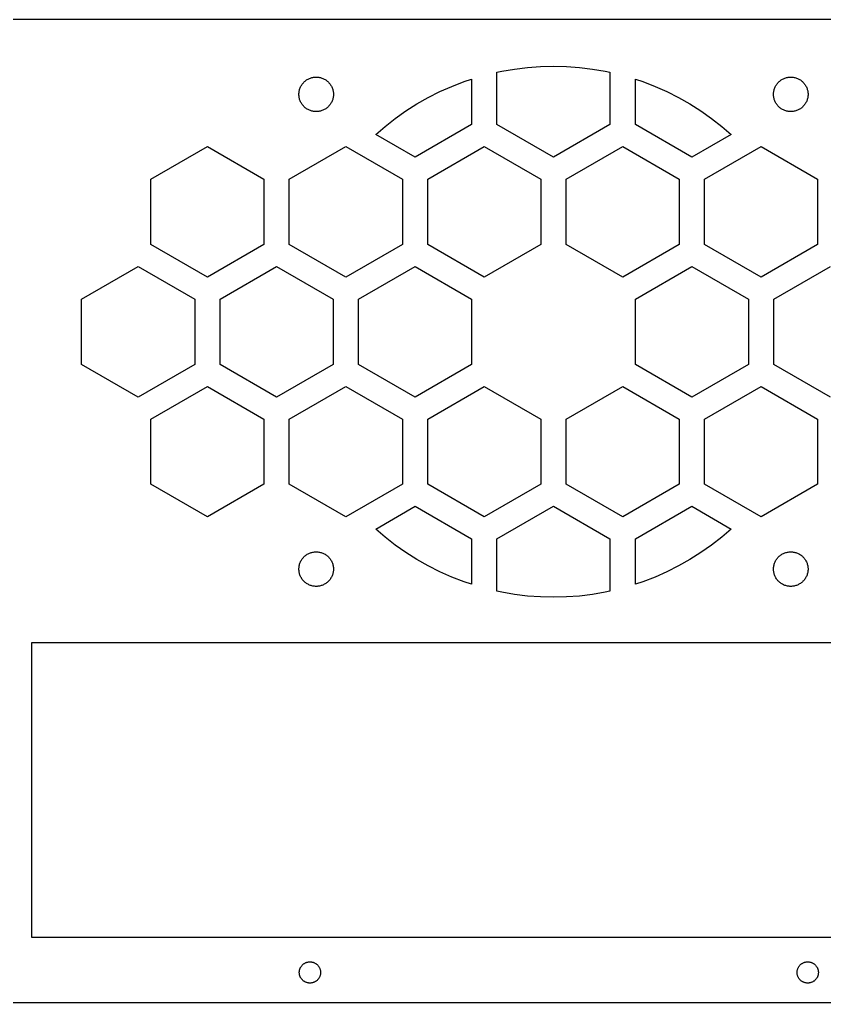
# Model space of a CAD drawing. Header units: metres. Extents: x 4 to 972, y 4 to 512.
# Drawn here: x 392.6 to 513.8, y 364 to 512 of the extents above; entities that cross this region are included whole.
import ezdxf

# ---------------------------------------------------------------- set-up
doc = ezdxf.new("R2010")
doc.units = ezdxf.units.M

msp = doc.modelspace()

# ---------------------------------------------------------------- linework, layer by layer
for p, q in [((642, 512), (334, 512)), ((467.131, 504.567), (469.079, 504.807)), ((469.079, 504.807), (471.037, 504.952)), ((471.037, 504.952), (473, 505)), ((473, 505), (474.963, 504.952)), ((474.963, 504.952), (476.921, 504.807)), ((476.921, 504.807), (478.869, 504.567)), ((436.374, 503.199), (436.495, 503.239)), ((436.495, 503.239), (436.618, 503.273)), ((436.618, 503.273), (436.743, 503.301)), ((436.743, 503.301), (436.868, 503.323)), ((436.868, 503.323), (436.995, 503.338)), ((436.995, 503.338), (437.122, 503.348)), ((437.122, 503.348), (437.25, 503.351)), ((437.25, 503.351), (437.378, 503.348)), ((437.378, 503.348), (437.505, 503.338)), ((437.505, 503.338), (437.632, 503.323)), ((437.632, 503.323), (437.757, 503.301)), ((437.757, 503.301), (437.882, 503.273)), ((437.882, 503.273), (438.005, 503.239)), ((438.005, 503.239), (438.126, 503.199)), ((464.485, 504.072), (465.196, 504.231)), ((464.485, 496.209), (464.485, 504.072)), ((465.196, 504.231), (467.131, 504.567)), ((478.869, 504.567), (480.804, 504.231)), ((480.804, 504.231), (481.515, 504.072)), ((481.515, 504.072), (481.515, 496.209)), ((507.874, 503.199), (507.995, 503.239)), ((507.995, 503.239), (508.118, 503.273)), ((508.118, 503.273), (508.243, 503.301)), ((508.243, 503.301), (508.368, 503.323)), ((508.368, 503.323), (508.495, 503.338)), ((508.495, 503.338), (508.622, 503.348)), ((508.622, 503.348), (508.75, 503.351)), ((508.75, 503.351), (508.878, 503.348)), ((508.878, 503.348), (509.005, 503.338)), ((509.005, 503.338), (509.132, 503.323)), ((509.132, 503.323), (509.257, 503.301)), ((509.257, 503.301), (509.382, 503.273)), ((509.382, 503.273), (509.505, 503.239)), ((509.505, 503.239), (509.626, 503.199)), ((434.801, 501.626), (434.847, 501.745)), ((434.847, 501.745), (434.899, 501.862)), ((434.899, 501.862), (434.956, 501.976)), ((434.956, 501.976), (435.019, 502.087)), ((435.019, 502.087), (435.088, 502.195)), ((435.088, 502.195), (435.161, 502.299)), ((435.161, 502.299), (435.24, 502.4)), ((435.24, 502.4), (435.323, 502.497)), ((435.323, 502.497), (435.411, 502.589)), ((435.411, 502.589), (435.503, 502.677)), ((435.503, 502.677), (435.6, 502.76)), ((435.6, 502.76), (435.701, 502.839)), ((435.701, 502.839), (435.805, 502.912)), ((435.805, 502.912), (435.913, 502.981)), ((435.913, 502.981), (436.024, 503.044)), ((436.024, 503.044), (436.138, 503.101)), ((436.138, 503.101), (436.255, 503.153)), ((436.255, 503.153), (436.374, 503.199)), ((438.126, 503.199), (438.245, 503.153)), ((438.245, 503.153), (438.362, 503.101)), ((438.362, 503.101), (438.476, 503.044)), ((438.476, 503.044), (438.587, 502.981)), ((438.587, 502.981), (438.695, 502.912)), ((438.695, 502.912), (438.799, 502.839)), ((438.799, 502.839), (438.9, 502.76)), ((438.9, 502.76), (438.997, 502.677)), ((438.997, 502.677), (439.089, 502.589)), ((439.089, 502.589), (439.177, 502.497)), ((439.177, 502.497), (439.26, 502.4)), ((439.26, 502.4), (439.339, 502.299)), ((439.339, 502.299), (439.412, 502.195)), ((439.412, 502.195), (439.481, 502.087)), ((439.481, 502.087), (439.544, 501.976)), ((439.544, 501.976), (439.601, 501.862)), ((439.601, 501.862), (439.653, 501.745)), ((439.653, 501.745), (439.699, 501.626)), ((455.898, 501.16), (457.693, 501.955)), ((457.693, 501.955), (459.524, 502.662)), ((459.524, 502.662), (460.658, 503.036)), ((460.658, 503.036), (460.658, 496.209)), ((485.342, 496.209), (485.342, 503.036)), ((485.342, 503.036), (486.476, 502.662)), ((486.476, 502.662), (488.307, 501.955)), ((488.307, 501.955), (490.102, 501.16)), ((506.301, 501.626), (506.347, 501.745)), ((506.347, 501.745), (506.399, 501.862)), ((506.399, 501.862), (506.456, 501.976)), ((506.456, 501.976), (506.519, 502.087)), ((506.519, 502.087), (506.588, 502.195)), ((506.588, 502.195), (506.661, 502.299)), ((506.661, 502.299), (506.74, 502.4)), ((506.74, 502.4), (506.823, 502.497)), ((506.823, 502.497), (506.911, 502.589)), ((506.911, 502.589), (507.003, 502.677)), ((507.003, 502.677), (507.1, 502.76)), ((507.1, 502.76), (507.201, 502.839)), ((507.201, 502.839), (507.305, 502.912)), ((507.305, 502.912), (507.413, 502.981)), ((507.413, 502.981), (507.524, 503.044)), ((507.524, 503.044), (507.638, 503.101)), ((507.638, 503.101), (507.755, 503.153)), ((507.755, 503.153), (507.874, 503.199)), ((509.626, 503.199), (509.745, 503.153)), ((509.745, 503.153), (509.862, 503.101)), ((509.862, 503.101), (509.976, 503.044)), ((509.976, 503.044), (510.087, 502.981)), ((510.087, 502.981), (510.195, 502.912)), ((510.195, 502.912), (510.299, 502.839)), ((510.299, 502.839), (510.4, 502.76)), ((510.4, 502.76), (510.497, 502.677)), ((510.497, 502.677), (510.589, 502.589)), ((510.589, 502.589), (510.677, 502.497)), ((510.677, 502.497), (510.76, 502.4)), ((510.76, 502.4), (510.839, 502.299)), ((510.839, 502.299), (510.912, 502.195)), ((510.912, 502.195), (510.981, 502.087)), ((510.981, 502.087), (511.044, 501.976)), ((511.044, 501.976), (511.101, 501.862)), ((511.101, 501.862), (511.153, 501.745)), ((511.153, 501.745), (511.199, 501.626)), ((434.649, 500.75), (434.652, 500.878)), ((434.652, 500.622), (434.649, 500.75)), ((434.652, 500.878), (434.662, 501.005)), ((434.662, 500.495), (434.652, 500.622)), ((434.662, 501.005), (434.677, 501.132)), ((434.677, 500.368), (434.662, 500.495)), ((434.677, 501.132), (434.699, 501.257)), ((434.699, 500.243), (434.677, 500.368)), ((434.699, 501.257), (434.727, 501.382)), ((434.727, 500.118), (434.699, 500.243)), ((434.727, 501.382), (434.761, 501.505)), ((434.761, 501.505), (434.801, 501.626)), ((439.699, 501.626), (439.739, 501.505)), ((439.739, 501.505), (439.773, 501.382)), ((439.773, 501.382), (439.801, 501.257)), ((439.801, 500.243), (439.773, 500.118)), ((439.801, 501.257), (439.823, 501.132)), ((439.823, 500.368), (439.801, 500.243)), ((439.823, 501.132), (439.838, 501.005)), ((439.838, 500.495), (439.823, 500.368)), ((439.838, 501.005), (439.848, 500.878)), ((439.848, 500.622), (439.838, 500.495)), ((439.848, 500.878), (439.851, 500.75)), ((439.851, 500.75), (439.848, 500.622)), ((452.436, 499.309), (454.144, 500.277)), ((454.144, 500.277), (455.898, 501.16)), ((490.102, 501.16), (491.856, 500.277)), ((491.856, 500.277), (493.564, 499.309)), ((506.149, 500.75), (506.152, 500.878)), ((506.152, 500.622), (506.149, 500.75)), ((506.152, 500.878), (506.162, 501.005)), ((506.162, 500.495), (506.152, 500.622)), ((506.162, 501.005), (506.177, 501.132)), ((506.177, 500.368), (506.162, 500.495)), ((506.177, 501.132), (506.199, 501.257)), ((506.199, 500.243), (506.177, 500.368)), ((506.199, 501.257), (506.227, 501.382)), ((506.227, 500.118), (506.199, 500.243)), ((506.227, 501.382), (506.261, 501.505)), ((506.261, 501.505), (506.301, 501.626)), ((511.199, 501.626), (511.239, 501.505)), ((511.239, 501.505), (511.273, 501.382)), ((511.273, 501.382), (511.301, 501.257)), ((511.301, 500.243), (511.273, 500.118)), ((511.301, 501.257), (511.323, 501.132)), ((511.323, 500.368), (511.301, 500.243)), ((511.323, 501.132), (511.338, 501.005)), ((511.338, 500.495), (511.323, 500.368)), ((511.338, 501.005), (511.348, 500.878)), ((511.348, 500.622), (511.338, 500.495)), ((511.348, 500.878), (511.351, 500.75)), ((511.351, 500.75), (511.348, 500.622)), ((434.761, 499.995), (434.727, 500.118)), ((434.801, 499.874), (434.761, 499.995)), ((434.847, 499.755), (434.801, 499.874)), ((434.899, 499.638), (434.847, 499.755)), ((434.956, 499.524), (434.899, 499.638)), ((435.019, 499.413), (434.956, 499.524)), ((435.088, 499.305), (435.019, 499.413)), ((435.161, 499.201), (435.088, 499.305)), ((435.24, 499.1), (435.161, 499.201)), ((435.323, 499.003), (435.24, 499.1)), ((435.411, 498.911), (435.323, 499.003)), ((435.503, 498.823), (435.411, 498.911)), ((435.6, 498.74), (435.503, 498.823)), ((438.997, 498.823), (438.9, 498.74)), ((439.089, 498.911), (438.997, 498.823)), ((439.177, 499.003), (439.089, 498.911)), ((439.26, 499.1), (439.177, 499.003)), ((439.339, 499.201), (439.26, 499.1)), ((439.412, 499.305), (439.339, 499.201)), ((439.481, 499.413), (439.412, 499.305)), ((439.544, 499.524), (439.481, 499.413)), ((439.601, 499.638), (439.544, 499.524)), ((439.653, 499.755), (439.601, 499.638)), ((439.699, 499.874), (439.653, 499.755)), ((439.739, 499.995), (439.699, 499.874)), ((439.773, 500.118), (439.739, 499.995)), ((450.777, 498.259), (452.436, 499.309)), ((493.564, 499.309), (495.223, 498.259)), ((506.261, 499.995), (506.227, 500.118)), ((506.301, 499.874), (506.261, 499.995)), ((506.347, 499.755), (506.301, 499.874)), ((506.399, 499.638), (506.347, 499.755)), ((506.456, 499.524), (506.399, 499.638)), ((506.519, 499.413), (506.456, 499.524)), ((506.588, 499.305), (506.519, 499.413)), ((506.661, 499.201), (506.588, 499.305)), ((506.74, 499.1), (506.661, 499.201)), ((506.823, 499.003), (506.74, 499.1)), ((506.911, 498.911), (506.823, 499.003)), ((507.003, 498.823), (506.911, 498.911)), ((507.1, 498.74), (507.003, 498.823)), ((510.497, 498.823), (510.4, 498.74)), ((510.589, 498.911), (510.497, 498.823)), ((510.677, 499.003), (510.589, 498.911)), ((510.76, 499.1), (510.677, 499.003)), ((510.839, 499.201), (510.76, 499.1)), ((510.912, 499.305), (510.839, 499.201)), ((510.981, 499.413), (510.912, 499.305)), ((511.044, 499.524), (510.981, 499.413)), ((511.101, 499.638), (511.044, 499.524)), ((511.153, 499.755), (511.101, 499.638)), ((511.199, 499.874), (511.153, 499.755)), ((511.239, 499.995), (511.199, 499.874)), ((511.273, 500.118), (511.239, 499.995)), ((435.701, 498.661), (435.6, 498.74)), ((435.805, 498.588), (435.701, 498.661)), ((435.913, 498.519), (435.805, 498.588)), ((436.024, 498.456), (435.913, 498.519)), ((436.138, 498.399), (436.024, 498.456)), ((436.255, 498.347), (436.138, 498.399)), ((436.374, 498.301), (436.255, 498.347)), ((436.495, 498.261), (436.374, 498.301)), ((436.618, 498.227), (436.495, 498.261)), ((436.743, 498.199), (436.618, 498.227)), ((436.868, 498.177), (436.743, 498.199)), ((436.995, 498.162), (436.868, 498.177)), ((437.122, 498.152), (436.995, 498.162)), ((437.25, 498.149), (437.122, 498.152)), ((437.378, 498.152), (437.25, 498.149)), ((437.505, 498.162), (437.378, 498.152)), ((437.632, 498.177), (437.505, 498.162)), ((437.757, 498.199), (437.632, 498.177)), ((437.882, 498.227), (437.757, 498.199)), ((438.005, 498.261), (437.882, 498.227)), ((438.126, 498.301), (438.005, 498.261)), ((438.245, 498.347), (438.126, 498.301)), ((438.362, 498.399), (438.245, 498.347)), ((438.476, 498.456), (438.362, 498.399)), ((438.587, 498.519), (438.476, 498.456)), ((438.695, 498.588), (438.587, 498.519)), ((438.799, 498.661), (438.695, 498.588)), ((438.9, 498.74), (438.799, 498.661)), ((449.172, 497.128), (450.777, 498.259)), ((495.223, 498.259), (496.828, 497.128)), ((507.201, 498.661), (507.1, 498.74)), ((507.305, 498.588), (507.201, 498.661)), ((507.413, 498.519), (507.305, 498.588)), ((507.524, 498.456), (507.413, 498.519)), ((507.638, 498.399), (507.524, 498.456)), ((507.755, 498.347), (507.638, 498.399)), ((507.874, 498.301), (507.755, 498.347)), ((507.995, 498.261), (507.874, 498.301)), ((508.118, 498.227), (507.995, 498.261)), ((508.243, 498.199), (508.118, 498.227)), ((508.368, 498.177), (508.243, 498.199)), ((508.495, 498.162), (508.368, 498.177)), ((508.622, 498.152), (508.495, 498.162)), ((508.75, 498.149), (508.622, 498.152)), ((508.878, 498.152), (508.75, 498.149)), ((509.005, 498.162), (508.878, 498.152)), ((509.132, 498.177), (509.005, 498.162)), ((509.257, 498.199), (509.132, 498.177)), ((509.382, 498.227), (509.257, 498.199)), ((509.505, 498.261), (509.382, 498.227)), ((509.626, 498.301), (509.505, 498.261)), ((509.745, 498.347), (509.626, 498.301)), ((509.862, 498.399), (509.745, 498.347)), ((509.976, 498.456), (509.862, 498.399)), ((510.087, 498.519), (509.976, 498.456)), ((510.195, 498.588), (510.087, 498.519)), ((510.299, 498.661), (510.195, 498.588)), ((510.4, 498.74), (510.299, 498.661)), ((446.222, 494.711), (447.624, 495.92)), ((447.624, 495.92), (449.172, 497.128)), ((460.658, 496.209), (452.143, 491.293)), ((473, 491.293), (464.485, 496.209)), ((481.515, 496.209), (473, 491.293)), ((493.857, 491.293), (485.342, 496.209)), ((496.828, 497.128), (498.376, 495.92)), ((498.376, 495.92), (499.778, 494.711)), ((452.143, 491.293), (446.222, 494.711)), ((499.778, 494.711), (493.857, 491.293)), ((412.343, 487.979), (420.858, 492.895)), ((420.858, 492.895), (429.373, 487.979)), ((433.2, 487.979), (441.715, 492.895)), ((441.715, 492.895), (450.23, 487.979)), ((454.057, 487.979), (462.572, 492.895)), ((462.572, 492.895), (471.087, 487.979)), ((474.913, 487.979), (483.428, 492.895)), ((483.428, 492.895), (491.943, 487.979)), ((495.77, 487.979), (504.285, 492.895)), ((504.285, 492.895), (512.8, 487.979)), ((412.343, 478.146), (412.343, 487.979)), ((429.373, 487.979), (429.373, 478.146)), ((433.2, 478.146), (433.2, 487.979)), ((450.23, 487.979), (450.23, 478.146)), ((454.057, 478.146), (454.057, 487.979)), ((471.087, 487.979), (471.087, 478.146)), ((474.913, 478.146), (474.913, 487.979)), ((491.943, 487.979), (491.943, 478.146)), ((495.77, 478.146), (495.77, 487.979)), ((512.8, 487.979), (512.8, 478.146)), ((420.858, 473.23), (412.343, 478.146)), ((429.373, 478.146), (420.858, 473.23)), ((441.715, 473.23), (433.2, 478.146)), ((450.23, 478.146), (441.715, 473.23)), ((462.572, 473.23), (454.057, 478.146)), ((471.087, 478.146), (462.572, 473.23)), ((483.428, 473.23), (474.913, 478.146)), ((491.943, 478.146), (483.428, 473.23)), ((504.285, 473.23), (495.77, 478.146)), ((512.8, 478.146), (504.285, 473.23)), ((401.915, 469.916), (410.43, 474.832)), ((410.43, 474.832), (418.945, 469.916)), ((422.771, 469.916), (431.286, 474.832)), ((431.286, 474.832), (439.801, 469.916)), ((443.628, 469.916), (452.143, 474.832)), ((452.143, 474.832), (460.658, 469.916)), ((485.342, 469.916), (493.857, 474.832)), ((493.857, 474.832), (502.372, 469.916)), ((506.199, 469.916), (514.714, 474.832)), ((401.915, 460.084), (401.915, 469.916)), ((418.945, 469.916), (418.945, 460.084)), ((422.771, 460.084), (422.771, 469.916)), ((439.801, 469.916), (439.801, 460.084)), ((443.628, 460.084), (443.628, 469.916)), ((460.658, 469.916), (460.658, 460.084)), ((485.342, 460.084), (485.342, 469.916)), ((502.372, 469.916), (502.372, 460.084)), ((506.199, 460.084), (506.199, 469.916)), ((410.43, 455.168), (401.915, 460.084)), ((418.945, 460.084), (410.43, 455.168)), ((431.286, 455.168), (422.771, 460.084)), ((439.801, 460.084), (431.286, 455.168)), ((452.143, 455.168), (443.628, 460.084)), ((460.658, 460.084), (452.143, 455.168)), ((493.857, 455.168), (485.342, 460.084)), ((502.372, 460.084), (493.857, 455.168)), ((514.714, 455.168), (506.199, 460.084)), ((412.343, 451.854), (420.858, 456.77)), ((420.858, 456.77), (429.373, 451.854)), ((433.2, 451.854), (441.715, 456.77)), ((441.715, 456.77), (450.23, 451.854)), ((454.057, 451.854), (462.572, 456.77)), ((462.572, 456.77), (471.087, 451.854)), ((474.913, 451.854), (483.428, 456.77)), ((483.428, 456.77), (491.943, 451.854)), ((495.77, 451.854), (504.285, 456.77)), ((504.285, 456.77), (512.8, 451.854)), ((412.343, 442.021), (412.343, 451.854)), ((429.373, 451.854), (429.373, 442.021)), ((433.2, 442.021), (433.2, 451.854)), ((450.23, 451.854), (450.23, 442.021)), ((454.057, 442.021), (454.057, 451.854)), ((471.087, 451.854), (471.087, 442.021)), ((474.913, 442.021), (474.913, 451.854)), ((491.943, 451.854), (491.943, 442.021)), ((495.77, 442.021), (495.77, 451.854)), ((512.8, 451.854), (512.8, 442.021)), ((420.858, 437.105), (412.343, 442.021)), ((429.373, 442.021), (420.858, 437.105)), ((441.715, 437.105), (433.2, 442.021)), ((450.23, 442.021), (441.715, 437.105)), ((462.572, 437.105), (454.057, 442.021)), ((471.087, 442.021), (462.572, 437.105)), ((483.428, 437.105), (474.913, 442.021)), ((491.943, 442.021), (483.428, 437.105)), ((504.285, 437.105), (495.77, 442.021)), ((512.8, 442.021), (504.285, 437.105)), ((446.222, 435.289), (452.143, 438.707)), ((452.143, 438.707), (460.658, 433.791)), ((464.485, 433.791), (473, 438.707)), ((473, 438.707), (481.515, 433.791)), ((485.342, 433.791), (493.857, 438.707)), ((493.857, 438.707), (499.778, 435.289)), ((447.624, 434.08), (446.222, 435.289)), ((499.778, 435.289), (498.376, 434.08)), ((449.172, 432.872), (447.624, 434.08)), ((460.658, 433.791), (460.658, 426.964)), ((464.485, 425.928), (464.485, 433.791)), ((481.515, 433.791), (481.515, 425.928)), ((485.342, 426.964), (485.342, 433.791)), ((498.376, 434.08), (496.828, 432.872)), ((450.777, 431.741), (449.172, 432.872)), ((496.828, 432.872), (495.223, 431.741)), ((435.019, 430.587), (435.088, 430.695)), ((435.088, 430.695), (435.161, 430.799)), ((435.161, 430.799), (435.24, 430.9)), ((435.24, 430.9), (435.323, 430.997)), ((435.323, 430.997), (435.411, 431.089)), ((435.411, 431.089), (435.503, 431.177)), ((435.503, 431.177), (435.6, 431.26)), ((435.6, 431.26), (435.701, 431.339)), ((435.701, 431.339), (435.805, 431.412)), ((435.805, 431.412), (435.913, 431.481)), ((435.913, 431.481), (436.024, 431.544)), ((436.024, 431.544), (436.138, 431.601)), ((436.138, 431.601), (436.255, 431.653)), ((436.255, 431.653), (436.374, 431.699)), ((436.374, 431.699), (436.495, 431.739)), ((436.495, 431.739), (436.618, 431.773)), ((436.618, 431.773), (436.743, 431.801)), ((436.743, 431.801), (436.868, 431.823)), ((436.868, 431.823), (436.995, 431.838)), ((436.995, 431.838), (437.122, 431.848)), ((437.122, 431.848), (437.25, 431.851)), ((437.25, 431.851), (437.378, 431.848)), ((437.378, 431.848), (437.505, 431.838)), ((437.505, 431.838), (437.632, 431.823)), ((437.632, 431.823), (437.757, 431.801)), ((437.757, 431.801), (437.882, 431.773)), ((437.882, 431.773), (438.005, 431.739)), ((438.005, 431.739), (438.126, 431.699)), ((438.126, 431.699), (438.245, 431.653)), ((438.245, 431.653), (438.362, 431.601)), ((438.362, 431.601), (438.476, 431.544)), ((438.476, 431.544), (438.587, 431.481)), ((438.587, 431.481), (438.695, 431.412)), ((438.695, 431.412), (438.799, 431.339)), ((438.799, 431.339), (438.9, 431.26)), ((438.9, 431.26), (438.997, 431.177)), ((438.997, 431.177), (439.089, 431.089)), ((439.089, 431.089), (439.177, 430.997)), ((439.177, 430.997), (439.26, 430.9)), ((439.26, 430.9), (439.339, 430.799)), ((439.339, 430.799), (439.412, 430.695)), ((439.412, 430.695), (439.481, 430.587)), ((452.436, 430.691), (450.777, 431.741)), ((454.144, 429.723), (452.436, 430.691)), ((493.564, 430.691), (491.856, 429.723)), ((495.223, 431.741), (493.564, 430.691)), ((506.519, 430.587), (506.588, 430.695)), ((506.588, 430.695), (506.661, 430.799)), ((506.661, 430.799), (506.74, 430.9)), ((506.74, 430.9), (506.823, 430.997)), ((506.823, 430.997), (506.911, 431.089)), ((506.911, 431.089), (507.003, 431.177)), ((507.003, 431.177), (507.1, 431.26)), ((507.1, 431.26), (507.201, 431.339)), ((507.201, 431.339), (507.305, 431.412)), ((507.305, 431.412), (507.413, 431.481)), ((507.413, 431.481), (507.524, 431.544)), ((507.524, 431.544), (507.638, 431.601)), ((507.638, 431.601), (507.755, 431.653)), ((507.755, 431.653), (507.874, 431.699)), ((507.874, 431.699), (507.995, 431.739)), ((507.995, 431.739), (508.118, 431.773)), ((508.118, 431.773), (508.243, 431.801)), ((508.243, 431.801), (508.368, 431.823)), ((508.368, 431.823), (508.495, 431.838)), ((508.495, 431.838), (508.622, 431.848)), ((508.622, 431.848), (508.75, 431.851)), ((508.75, 431.851), (508.878, 431.848)), ((508.878, 431.848), (509.005, 431.838)), ((509.005, 431.838), (509.132, 431.823)), ((509.132, 431.823), (509.257, 431.801)), ((509.257, 431.801), (509.382, 431.773)), ((509.382, 431.773), (509.505, 431.739)), ((509.505, 431.739), (509.626, 431.699)), ((509.626, 431.699), (509.745, 431.653)), ((509.745, 431.653), (509.862, 431.601)), ((509.862, 431.601), (509.976, 431.544)), ((509.976, 431.544), (510.087, 431.481)), ((510.087, 431.481), (510.195, 431.412)), ((510.195, 431.412), (510.299, 431.339)), ((510.299, 431.339), (510.4, 431.26)), ((510.4, 431.26), (510.497, 431.177)), ((510.497, 431.177), (510.589, 431.089)), ((510.589, 431.089), (510.677, 430.997)), ((510.677, 430.997), (510.76, 430.9)), ((510.76, 430.9), (510.839, 430.799)), ((510.839, 430.799), (510.912, 430.695)), ((510.912, 430.695), (510.981, 430.587)), ((434.649, 429.25), (434.652, 429.378)), ((434.652, 429.122), (434.649, 429.25)), ((434.652, 429.378), (434.662, 429.505)), ((434.662, 429.505), (434.677, 429.632)), ((434.677, 429.632), (434.699, 429.757)), ((434.699, 429.757), (434.727, 429.882)), ((434.727, 429.882), (434.761, 430.005)), ((434.761, 430.005), (434.801, 430.126)), ((434.801, 430.126), (434.847, 430.245)), ((434.847, 430.245), (434.899, 430.362)), ((434.899, 430.362), (434.956, 430.476)), ((434.956, 430.476), (435.019, 430.587)), ((439.481, 430.587), (439.544, 430.476)), ((439.544, 430.476), (439.601, 430.362)), ((439.601, 430.362), (439.653, 430.245)), ((439.653, 430.245), (439.699, 430.126)), ((439.699, 430.126), (439.739, 430.005)), ((439.739, 430.005), (439.773, 429.882)), ((439.773, 429.882), (439.801, 429.757)), ((439.801, 429.757), (439.823, 429.632)), ((439.823, 429.632), (439.838, 429.505)), ((439.838, 429.505), (439.848, 429.378)), ((439.848, 429.378), (439.851, 429.25)), ((439.851, 429.25), (439.848, 429.122)), ((455.898, 428.84), (454.144, 429.723)), ((491.856, 429.723), (490.102, 428.84)), ((506.149, 429.25), (506.152, 429.378)), ((506.152, 429.122), (506.149, 429.25)), ((506.152, 429.378), (506.162, 429.505)), ((506.162, 429.505), (506.177, 429.632)), ((506.177, 429.632), (506.199, 429.757)), ((506.199, 429.757), (506.227, 429.882)), ((506.227, 429.882), (506.261, 430.005)), ((506.261, 430.005), (506.301, 430.126)), ((506.301, 430.126), (506.347, 430.245)), ((506.347, 430.245), (506.399, 430.362)), ((506.399, 430.362), (506.456, 430.476)), ((506.456, 430.476), (506.519, 430.587)), ((510.981, 430.587), (511.044, 430.476)), ((511.044, 430.476), (511.101, 430.362)), ((511.101, 430.362), (511.153, 430.245)), ((511.153, 430.245), (511.199, 430.126)), ((511.199, 430.126), (511.239, 430.005)), ((511.239, 430.005), (511.273, 429.882)), ((511.273, 429.882), (511.301, 429.757)), ((511.301, 429.757), (511.323, 429.632)), ((511.323, 429.632), (511.338, 429.505)), ((511.338, 429.505), (511.348, 429.378)), ((511.348, 429.378), (511.351, 429.25)), ((511.351, 429.25), (511.348, 429.122)), ((434.662, 428.995), (434.652, 429.122)), ((434.677, 428.868), (434.662, 428.995)), ((434.699, 428.743), (434.677, 428.868)), ((434.727, 428.618), (434.699, 428.743)), ((434.761, 428.495), (434.727, 428.618)), ((434.801, 428.374), (434.761, 428.495)), ((434.847, 428.255), (434.801, 428.374)), ((434.899, 428.138), (434.847, 428.255)), ((434.956, 428.024), (434.899, 428.138)), ((435.019, 427.913), (434.956, 428.024)), ((435.088, 427.805), (435.019, 427.913)), ((435.161, 427.701), (435.088, 427.805)), ((439.412, 427.805), (439.339, 427.701)), ((439.481, 427.913), (439.412, 427.805)), ((439.544, 428.024), (439.481, 427.913)), ((439.601, 428.138), (439.544, 428.024)), ((439.653, 428.255), (439.601, 428.138)), ((439.699, 428.374), (439.653, 428.255)), ((439.739, 428.495), (439.699, 428.374)), ((439.773, 428.618), (439.739, 428.495)), ((439.801, 428.743), (439.773, 428.618)), ((439.823, 428.868), (439.801, 428.743)), ((439.838, 428.995), (439.823, 428.868)), ((439.848, 429.122), (439.838, 428.995)), ((457.693, 428.045), (455.898, 428.84)), ((459.524, 427.338), (457.693, 428.045)), ((488.307, 428.045), (486.476, 427.338)), ((490.102, 428.84), (488.307, 428.045)), ((506.162, 428.995), (506.152, 429.122)), ((506.177, 428.868), (506.162, 428.995)), ((506.199, 428.743), (506.177, 428.868)), ((506.227, 428.618), (506.199, 428.743)), ((506.261, 428.495), (506.227, 428.618)), ((506.301, 428.374), (506.261, 428.495)), ((506.347, 428.255), (506.301, 428.374)), ((506.399, 428.138), (506.347, 428.255)), ((506.456, 428.024), (506.399, 428.138)), ((506.519, 427.913), (506.456, 428.024)), ((506.588, 427.805), (506.519, 427.913)), ((506.661, 427.701), (506.588, 427.805)), ((510.912, 427.805), (510.839, 427.701)), ((510.981, 427.913), (510.912, 427.805)), ((511.044, 428.024), (510.981, 427.913)), ((511.101, 428.138), (511.044, 428.024)), ((511.153, 428.255), (511.101, 428.138)), ((511.199, 428.374), (511.153, 428.255)), ((511.239, 428.495), (511.199, 428.374)), ((511.273, 428.618), (511.239, 428.495)), ((511.301, 428.743), (511.273, 428.618)), ((511.323, 428.868), (511.301, 428.743)), ((511.338, 428.995), (511.323, 428.868)), ((511.348, 429.122), (511.338, 428.995)), ((435.24, 427.6), (435.161, 427.701)), ((435.323, 427.503), (435.24, 427.6)), ((435.411, 427.411), (435.323, 427.503)), ((435.503, 427.323), (435.411, 427.411)), ((435.6, 427.24), (435.503, 427.323)), ((435.701, 427.161), (435.6, 427.24)), ((435.805, 427.088), (435.701, 427.161)), ((435.913, 427.019), (435.805, 427.088)), ((436.024, 426.956), (435.913, 427.019)), ((436.138, 426.899), (436.024, 426.956)), ((436.255, 426.847), (436.138, 426.899)), ((436.374, 426.801), (436.255, 426.847)), ((436.495, 426.761), (436.374, 426.801)), ((436.618, 426.727), (436.495, 426.761)), ((436.743, 426.699), (436.618, 426.727)), ((436.868, 426.677), (436.743, 426.699)), ((436.995, 426.662), (436.868, 426.677)), ((437.122, 426.652), (436.995, 426.662)), ((437.25, 426.649), (437.122, 426.652)), ((437.378, 426.652), (437.25, 426.649)), ((437.505, 426.662), (437.378, 426.652)), ((437.632, 426.677), (437.505, 426.662)), ((437.757, 426.699), (437.632, 426.677)), ((437.882, 426.727), (437.757, 426.699)), ((438.005, 426.761), (437.882, 426.727)), ((438.126, 426.801), (438.005, 426.761)), ((438.245, 426.847), (438.126, 426.801)), ((438.362, 426.899), (438.245, 426.847)), ((438.476, 426.956), (438.362, 426.899)), ((438.587, 427.019), (438.476, 426.956)), ((438.695, 427.088), (438.587, 427.019)), ((438.799, 427.161), (438.695, 427.088)), ((438.9, 427.24), (438.799, 427.161)), ((438.997, 427.323), (438.9, 427.24)), ((439.089, 427.411), (438.997, 427.323)), ((439.177, 427.503), (439.089, 427.411)), ((439.26, 427.6), (439.177, 427.503)), ((439.339, 427.701), (439.26, 427.6)), ((460.658, 426.964), (459.524, 427.338)), ((486.476, 427.338), (485.342, 426.964)), ((506.74, 427.6), (506.661, 427.701)), ((506.823, 427.503), (506.74, 427.6)), ((506.911, 427.411), (506.823, 427.503)), ((507.003, 427.323), (506.911, 427.411)), ((507.1, 427.24), (507.003, 427.323)), ((507.201, 427.161), (507.1, 427.24)), ((507.305, 427.088), (507.201, 427.161)), ((507.413, 427.019), (507.305, 427.088)), ((507.524, 426.956), (507.413, 427.019)), ((507.638, 426.899), (507.524, 426.956)), ((507.755, 426.847), (507.638, 426.899)), ((507.874, 426.801), (507.755, 426.847)), ((507.995, 426.761), (507.874, 426.801)), ((508.118, 426.727), (507.995, 426.761)), ((508.243, 426.699), (508.118, 426.727)), ((508.368, 426.677), (508.243, 426.699)), ((508.495, 426.662), (508.368, 426.677)), ((508.622, 426.652), (508.495, 426.662)), ((508.75, 426.649), (508.622, 426.652)), ((508.878, 426.652), (508.75, 426.649)), ((509.005, 426.662), (508.878, 426.652)), ((509.132, 426.677), (509.005, 426.662)), ((509.257, 426.699), (509.132, 426.677)), ((509.382, 426.727), (509.257, 426.699)), ((509.505, 426.761), (509.382, 426.727)), ((509.626, 426.801), (509.505, 426.761)), ((509.745, 426.847), (509.626, 426.801)), ((509.862, 426.899), (509.745, 426.847)), ((509.976, 426.956), (509.862, 426.899)), ((510.087, 427.019), (509.976, 426.956)), ((510.195, 427.088), (510.087, 427.019)), ((510.299, 427.161), (510.195, 427.088)), ((510.4, 427.24), (510.299, 427.161)), ((510.497, 427.323), (510.4, 427.24)), ((510.589, 427.411), (510.497, 427.323)), ((510.677, 427.503), (510.589, 427.411)), ((510.76, 427.6), (510.677, 427.503)), ((510.839, 427.701), (510.76, 427.6)), ((465.196, 425.769), (464.485, 425.928)), ((467.131, 425.433), (465.196, 425.769)), ((469.079, 425.193), (467.131, 425.433)), ((471.037, 425.048), (469.079, 425.193)), ((473, 425), (471.037, 425.048)), ((474.963, 425.048), (473, 425)), ((476.921, 425.193), (474.963, 425.048)), ((478.869, 425.433), (476.921, 425.193)), ((480.804, 425.769), (478.869, 425.433)), ((481.515, 425.928), (480.804, 425.769)), ((394.432, 373.765), (394.432, 418.215)), ((394.432, 418.215), (553.182, 418.215)), ((553.182, 373.765), (394.432, 373.765)), ((435.694, 369.979), (435.767, 370.007)), ((435.767, 370.007), (435.842, 370.032)), ((435.842, 370.032), (435.918, 370.052)), ((435.918, 370.052), (435.994, 370.07)), ((435.994, 370.07), (436.072, 370.083)), ((436.072, 370.083), (436.15, 370.093)), ((436.15, 370.093), (436.228, 370.099)), ((436.228, 370.099), (436.307, 370.1)), ((436.307, 370.1), (436.385, 370.099)), ((436.385, 370.099), (436.463, 370.093)), ((436.463, 370.093), (436.541, 370.083)), ((436.541, 370.083), (436.619, 370.07)), ((436.619, 370.07), (436.695, 370.052)), ((436.695, 370.052), (436.771, 370.032)), ((436.771, 370.032), (436.846, 370.007)), ((436.846, 370.007), (436.919, 369.979)), ((510.694, 369.979), (510.767, 370.007)), ((510.767, 370.007), (510.842, 370.032)), ((510.842, 370.032), (510.918, 370.052)), ((510.918, 370.052), (510.994, 370.07)), ((510.994, 370.07), (511.072, 370.083)), ((511.072, 370.083), (511.15, 370.093)), ((511.15, 370.093), (511.228, 370.099)), ((511.228, 370.099), (511.307, 370.1)), ((511.307, 370.1), (511.385, 370.099)), ((511.385, 370.099), (511.463, 370.093)), ((511.463, 370.093), (511.541, 370.083)), ((511.541, 370.083), (511.619, 370.07)), ((511.619, 370.07), (511.695, 370.052)), ((511.695, 370.052), (511.771, 370.032)), ((511.771, 370.032), (511.846, 370.007)), ((511.846, 370.007), (511.919, 369.979)), ((434.706, 368.5), (434.708, 368.579)), ((434.708, 368.579), (434.714, 368.657)), ((434.714, 368.657), (434.723, 368.735)), ((434.723, 368.735), (434.737, 368.812)), ((434.737, 368.812), (434.754, 368.889)), ((434.754, 368.889), (434.775, 368.965)), ((434.775, 368.965), (434.8, 369.039)), ((434.8, 369.039), (434.828, 369.112)), ((434.828, 369.112), (434.86, 369.184)), ((434.86, 369.184), (434.895, 369.254)), ((434.895, 369.254), (434.934, 369.323)), ((434.934, 369.323), (434.976, 369.389)), ((434.976, 369.389), (435.021, 369.453)), ((435.021, 369.453), (435.069, 369.515)), ((435.069, 369.515), (435.121, 369.575)), ((435.121, 369.575), (435.175, 369.632)), ((435.175, 369.632), (435.232, 369.686)), ((435.232, 369.686), (435.291, 369.737)), ((435.291, 369.737), (435.353, 369.785)), ((435.353, 369.785), (435.417, 369.831)), ((435.417, 369.831), (435.484, 369.873)), ((435.484, 369.873), (435.552, 369.911)), ((435.552, 369.911), (435.622, 369.947)), ((435.622, 369.947), (435.694, 369.979)), ((436.919, 369.979), (436.991, 369.947)), ((436.991, 369.947), (437.061, 369.911)), ((437.061, 369.911), (437.129, 369.873)), ((437.129, 369.873), (437.196, 369.831)), ((437.196, 369.831), (437.26, 369.785)), ((437.26, 369.785), (437.322, 369.737)), ((437.322, 369.737), (437.381, 369.686)), ((437.381, 369.686), (437.438, 369.632)), ((437.438, 369.632), (437.492, 369.575)), ((437.492, 369.575), (437.544, 369.515)), ((437.544, 369.515), (437.592, 369.453)), ((437.592, 369.453), (437.637, 369.389)), ((437.637, 369.389), (437.679, 369.323)), ((437.679, 369.323), (437.718, 369.254)), ((437.718, 369.254), (437.753, 369.184)), ((437.753, 369.184), (437.785, 369.112)), ((437.785, 369.112), (437.813, 369.039)), ((437.813, 369.039), (437.838, 368.965)), ((437.838, 368.965), (437.859, 368.889)), ((437.859, 368.889), (437.876, 368.812)), ((437.876, 368.812), (437.89, 368.735)), ((437.89, 368.735), (437.899, 368.657)), ((437.899, 368.657), (437.905, 368.579)), ((437.905, 368.579), (437.907, 368.5)), ((509.706, 368.5), (509.708, 368.579)), ((509.708, 368.579), (509.714, 368.657)), ((509.714, 368.657), (509.723, 368.735)), ((509.723, 368.735), (509.737, 368.812)), ((509.737, 368.812), (509.754, 368.889)), ((509.754, 368.889), (509.775, 368.965)), ((509.775, 368.965), (509.8, 369.039)), ((509.8, 369.039), (509.828, 369.112)), ((509.828, 369.112), (509.86, 369.184)), ((509.86, 369.184), (509.895, 369.254)), ((509.895, 369.254), (509.934, 369.323)), ((509.934, 369.323), (509.976, 369.389)), ((509.976, 369.389), (510.021, 369.453)), ((510.021, 369.453), (510.069, 369.515)), ((510.069, 369.515), (510.121, 369.575)), ((510.121, 369.575), (510.175, 369.632)), ((510.175, 369.632), (510.232, 369.686)), ((510.232, 369.686), (510.291, 369.737)), ((510.291, 369.737), (510.353, 369.785)), ((510.353, 369.785), (510.417, 369.831)), ((510.417, 369.831), (510.484, 369.873)), ((510.484, 369.873), (510.552, 369.911)), ((510.552, 369.911), (510.622, 369.947)), ((510.622, 369.947), (510.694, 369.979)), ((511.919, 369.979), (511.991, 369.947)), ((511.991, 369.947), (512.061, 369.911)), ((512.061, 369.911), (512.129, 369.873)), ((512.129, 369.873), (512.196, 369.831)), ((512.196, 369.831), (512.26, 369.785)), ((512.26, 369.785), (512.322, 369.737)), ((512.322, 369.737), (512.381, 369.686)), ((512.381, 369.686), (512.438, 369.632)), ((512.438, 369.632), (512.492, 369.575)), ((512.492, 369.575), (512.544, 369.515)), ((512.544, 369.515), (512.592, 369.453)), ((512.592, 369.453), (512.637, 369.389)), ((512.637, 369.389), (512.679, 369.323)), ((512.679, 369.323), (512.718, 369.254)), ((512.718, 369.254), (512.753, 369.184)), ((512.753, 369.184), (512.785, 369.112)), ((512.785, 369.112), (512.813, 369.039)), ((512.813, 369.039), (512.838, 368.965)), ((512.838, 368.965), (512.859, 368.889)), ((512.859, 368.889), (512.876, 368.812)), ((512.876, 368.812), (512.89, 368.735)), ((512.89, 368.735), (512.899, 368.657)), ((512.899, 368.657), (512.905, 368.579)), ((512.905, 368.579), (512.907, 368.5)), ((434.708, 368.421), (434.706, 368.5)), ((434.714, 368.343), (434.708, 368.421)), ((434.723, 368.265), (434.714, 368.343)), ((434.737, 368.188), (434.723, 368.265)), ((434.754, 368.111), (434.737, 368.188)), ((434.775, 368.035), (434.754, 368.111)), ((434.8, 367.961), (434.775, 368.035)), ((434.828, 367.888), (434.8, 367.961)), ((434.86, 367.816), (434.828, 367.888)), ((434.895, 367.746), (434.86, 367.816)), ((434.934, 367.677), (434.895, 367.746)), ((434.976, 367.611), (434.934, 367.677)), ((435.021, 367.547), (434.976, 367.611)), ((435.069, 367.485), (435.021, 367.547)), ((435.121, 367.425), (435.069, 367.485)), ((435.175, 367.368), (435.121, 367.425)), ((435.232, 367.314), (435.175, 367.368)), ((435.291, 367.263), (435.232, 367.314)), ((435.353, 367.214), (435.291, 367.263)), ((435.417, 367.169), (435.353, 367.214)), ((435.484, 367.127), (435.417, 367.169)), ((435.552, 367.089), (435.484, 367.127)), ((435.622, 367.053), (435.552, 367.089)), ((435.694, 367.021), (435.622, 367.053)), ((436.991, 367.053), (436.919, 367.021)), ((437.061, 367.089), (436.991, 367.053)), ((437.129, 367.127), (437.061, 367.089)), ((437.196, 367.169), (437.129, 367.127)), ((437.26, 367.214), (437.196, 367.169)), ((437.322, 367.263), (437.26, 367.214)), ((437.381, 367.314), (437.322, 367.263)), ((437.438, 367.368), (437.381, 367.314)), ((437.492, 367.425), (437.438, 367.368)), ((437.544, 367.485), (437.492, 367.425)), ((437.592, 367.547), (437.544, 367.485)), ((437.637, 367.611), (437.592, 367.547)), ((437.679, 367.677), (437.637, 367.611)), ((437.718, 367.746), (437.679, 367.677)), ((437.753, 367.816), (437.718, 367.746)), ((437.785, 367.888), (437.753, 367.816)), ((437.813, 367.961), (437.785, 367.888)), ((437.838, 368.035), (437.813, 367.961)), ((437.859, 368.111), (437.838, 368.035)), ((437.876, 368.188), (437.859, 368.111)), ((437.89, 368.265), (437.876, 368.188)), ((437.899, 368.343), (437.89, 368.265)), ((437.905, 368.421), (437.899, 368.343)), ((437.907, 368.5), (437.905, 368.421)), ((509.708, 368.421), (509.706, 368.5)), ((509.714, 368.343), (509.708, 368.421)), ((509.723, 368.265), (509.714, 368.343)), ((509.737, 368.188), (509.723, 368.265)), ((509.754, 368.111), (509.737, 368.188)), ((509.775, 368.035), (509.754, 368.111)), ((509.8, 367.961), (509.775, 368.035)), ((509.828, 367.888), (509.8, 367.961)), ((509.86, 367.816), (509.828, 367.888)), ((509.895, 367.746), (509.86, 367.816)), ((509.934, 367.677), (509.895, 367.746)), ((509.976, 367.611), (509.934, 367.677)), ((510.021, 367.547), (509.976, 367.611)), ((510.069, 367.485), (510.021, 367.547)), ((510.121, 367.425), (510.069, 367.485)), ((510.175, 367.368), (510.121, 367.425)), ((510.232, 367.314), (510.175, 367.368)), ((510.291, 367.263), (510.232, 367.314)), ((510.353, 367.214), (510.291, 367.263)), ((510.417, 367.169), (510.353, 367.214)), ((510.484, 367.127), (510.417, 367.169)), ((510.552, 367.089), (510.484, 367.127)), ((510.622, 367.053), (510.552, 367.089)), ((510.694, 367.021), (510.622, 367.053)), ((511.991, 367.053), (511.919, 367.021)), ((512.061, 367.089), (511.991, 367.053)), ((512.129, 367.127), (512.061, 367.089)), ((512.196, 367.169), (512.129, 367.127)), ((512.26, 367.214), (512.196, 367.169)), ((512.322, 367.263), (512.26, 367.214)), ((512.381, 367.314), (512.322, 367.263)), ((512.438, 367.368), (512.381, 367.314)), ((512.492, 367.425), (512.438, 367.368)), ((512.544, 367.485), (512.492, 367.425)), ((512.592, 367.547), (512.544, 367.485)), ((512.637, 367.611), (512.592, 367.547)), ((512.679, 367.677), (512.637, 367.611)), ((512.718, 367.746), (512.679, 367.677)), ((512.753, 367.816), (512.718, 367.746)), ((512.785, 367.888), (512.753, 367.816)), ((512.813, 367.961), (512.785, 367.888)), ((512.838, 368.035), (512.813, 367.961)), ((512.859, 368.111), (512.838, 368.035)), ((512.876, 368.188), (512.859, 368.111)), ((512.89, 368.265), (512.876, 368.188)), ((512.899, 368.343), (512.89, 368.265)), ((512.905, 368.421), (512.899, 368.343)), ((512.907, 368.5), (512.905, 368.421)), ((435.767, 366.993), (435.694, 367.021)), ((435.842, 366.968), (435.767, 366.993)), ((435.918, 366.948), (435.842, 366.968)), ((435.994, 366.93), (435.918, 366.948)), ((436.072, 366.917), (435.994, 366.93)), ((436.15, 366.907), (436.072, 366.917)), ((436.228, 366.901), (436.15, 366.907)), ((436.307, 366.9), (436.228, 366.901)), ((436.385, 366.901), (436.307, 366.9)), ((436.463, 366.907), (436.385, 366.901)), ((436.541, 366.917), (436.463, 366.907)), ((436.619, 366.93), (436.541, 366.917)), ((436.695, 366.948), (436.619, 366.93)), ((436.771, 366.968), (436.695, 366.948)), ((436.846, 366.993), (436.771, 366.968)), ((436.919, 367.021), (436.846, 366.993)), ((510.767, 366.993), (510.694, 367.021)), ((510.842, 366.968), (510.767, 366.993)), ((510.918, 366.948), (510.842, 366.968)), ((510.994, 366.93), (510.918, 366.948)), ((511.072, 366.917), (510.994, 366.93)), ((511.15, 366.907), (511.072, 366.917)), ((511.228, 366.901), (511.15, 366.907)), ((511.307, 366.9), (511.228, 366.901)), ((511.385, 366.901), (511.307, 366.9)), ((511.463, 366.907), (511.385, 366.901)), ((511.541, 366.917), (511.463, 366.907)), ((511.619, 366.93), (511.541, 366.917)), ((511.695, 366.948), (511.619, 366.93)), ((511.771, 366.968), (511.695, 366.948)), ((511.846, 366.993), (511.771, 366.968)), ((511.919, 367.021), (511.846, 366.993)), ((334, 364), (642, 364))]:
    msp.add_line(p, q)

doc.saveas('drawing.dxf')
